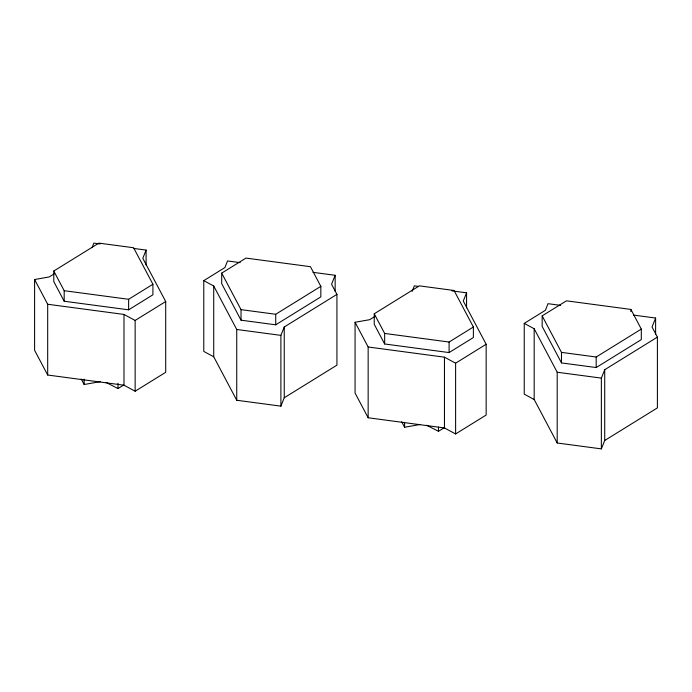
<?xml version="1.0" encoding="UTF-8"?>
<svg xmlns="http://www.w3.org/2000/svg" width="692" height="692" viewBox="0 0 692 692"><rect width="100%" height="100%" fill="white"/><g stroke="black" fill="none" stroke-linecap="round" stroke-linejoin="round"><path stroke-width="1.04" d="M92.053 247.675L93.878 243.117L100.141 243.947M133.565 248.411L146.099 250.08L142.811 258.298L165.699 301.53L165.699 372.305L135.148 391.214L123.989 385.202L47.687 375.029L34.6 350.299L34.6 279.525L49.193 276.956L54.59 273.608M213.724 356.769L203.777 351.415L203.777 280.649L213.724 286.004L213.724 356.769L236.733 400.253L280.891 406.143L280.891 335.369L284.248 326.987L336.935 294.377L331.572 284.239L335.153 275.295L312.957 272.337M280.891 406.143L284.248 397.762L284.248 326.987M412.147 291.332L414.335 285.857L418.513 286.419M451.937 290.874L466.564 292.82L463.277 301.037L486.156 344.27L486.156 415.044L455.613 433.953L444.454 427.95L368.153 417.769L355.065 393.039L355.065 322.264L369.658 319.695L375.055 316.348M534.181 399.518L524.242 394.163L524.242 323.389L534.181 328.743L534.181 399.518L557.198 442.992L601.357 448.883L601.357 378.117L604.713 369.727L657.4 337.116L652.037 326.979L655.609 318.035L633.422 315.076M601.357 448.883L604.713 440.501L604.713 369.727M53.777 271.039L98.895 243.117L133.591 247.745L152.915 284.256L152.915 294.792L128.625 309.826L64.183 301.236L53.777 281.575L53.777 271.039L64.183 290.701L64.183 301.236M64.183 290.701L128.625 299.29L152.915 284.256M135.148 391.214L135.148 320.439L165.699 301.53M203.777 280.649L224.9 267.57L227.547 260.945L240.185 262.631M221.7 273.124L245.989 258.09L310.431 266.688L320.837 286.35L320.837 296.885L275.719 324.808L241.024 320.18L221.7 283.659L221.7 273.124L241.024 309.644L241.024 320.18M106.196 382.486L118.003 388.567L123.332 385.262M241.024 309.644L275.719 314.272L320.837 286.35M374.242 313.779L419.352 285.857L454.047 290.484L473.38 327.005L473.38 337.54L449.091 352.574L384.648 343.976L374.242 324.314L374.242 313.779L384.648 333.44L384.648 343.976M284.248 397.762L336.935 365.151L336.935 294.377M384.648 333.44L449.091 342.038L473.38 327.005M455.613 433.953L455.613 363.188L486.156 344.27M524.242 323.389L545.365 310.319L548.012 303.684L560.65 305.371M542.165 315.863L566.454 300.83L630.896 309.428L641.302 329.089L641.302 339.625L596.184 367.547L561.489 362.919L542.165 326.399L542.165 315.863L561.489 352.384L561.489 362.919M426.661 425.234L438.468 431.306L444.688 427.457M561.489 352.384L596.184 357.011L641.302 329.089M604.713 440.501L657.4 407.891L657.4 337.116M81.232 379.026L84.13 384.501L100.418 381.629M401.689 421.765L404.586 427.241L419.862 424.551M34.6 279.525L47.687 304.255L123.989 314.436L135.148 320.439M213.724 286.004L236.733 329.478L280.891 335.369M355.065 322.264L368.153 346.995L444.454 357.176L455.613 363.188M534.181 328.743L557.198 372.227L601.357 378.117M655.609 318.035L655.609 334.124M630.896 309.428L630.896 311.538M596.184 357.011L596.184 367.547M557.198 372.227L557.198 442.992M466.564 292.82L466.564 307.836M449.091 342.038L449.091 352.574M444.454 357.176L444.454 427.95M438.468 427.042L438.468 431.306M404.586 422.985L404.586 427.241M368.153 346.995L368.153 417.769M335.153 275.295L335.153 291.384M275.719 314.272L275.719 324.808M236.733 329.478L236.733 400.253M146.099 250.08L146.099 265.097M128.625 299.29L128.625 309.826M123.989 314.436L123.989 385.202M118.003 383.238L118.003 388.567M84.13 379.173L84.13 384.501M47.687 304.255L47.687 375.029"/></g></svg>
